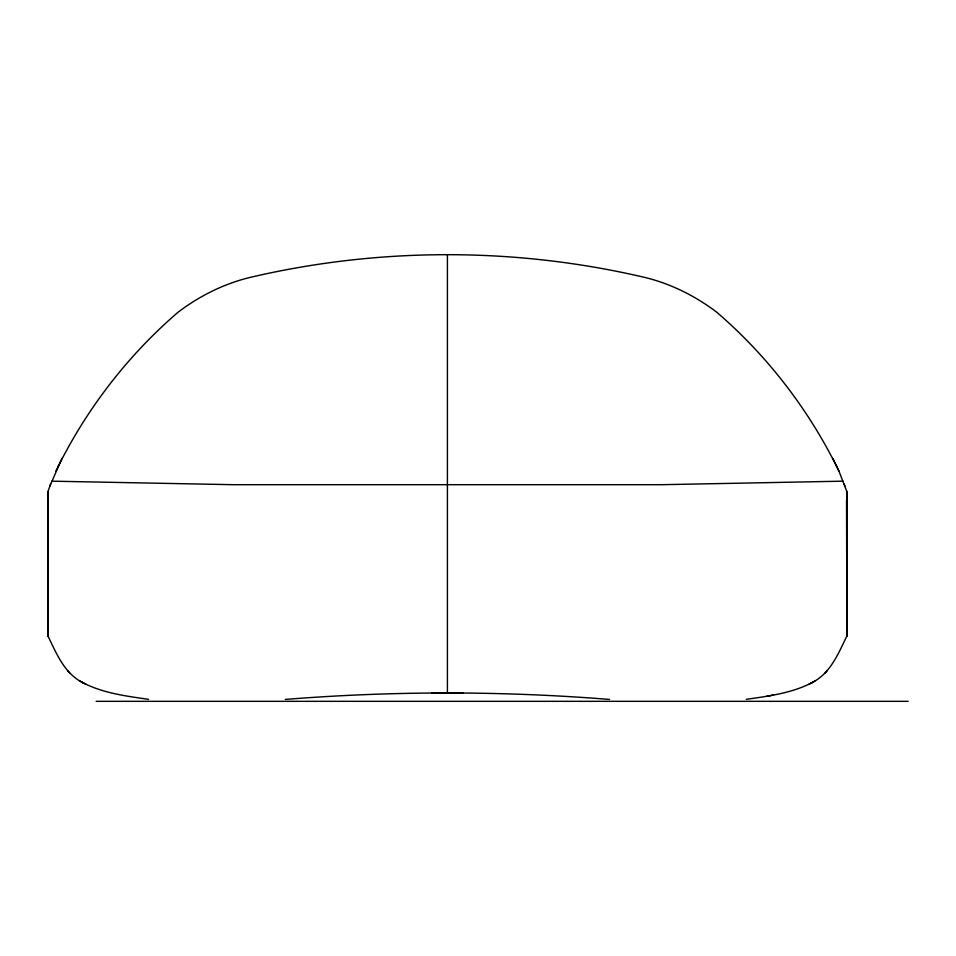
<?xml version="1.0" encoding="UTF-8"?>
<svg xmlns="http://www.w3.org/2000/svg" width="956" height="956" viewBox="0 0 956 956"><rect width="100%" height="100%" fill="white"/><g stroke="black" fill="none" stroke-linecap="round" stroke-linejoin="round"><path stroke-width="1.43" d="M47.979 491.539L47.979 636.11M47.896 515.463L48.29 500.562M49.855 486.15L61.901 458.438M846.849 636.11L847.028 492.053L838.998 471.284L832.927 458.438M50.56 484.13L47.8 492.053L47.896 635.919M55.83 471.284C85.096 410.865 127.16 355.955 178.091 312.206C200.246 295.404 225.7 282.856 252.898 276.762C380.309 247.329 514.519 247.329 641.93 276.762C669.116 282.856 694.57 295.404 716.725 312.206C767.668 355.955 809.732 410.865 838.998 471.284M58.89 464.783L58.173 466.217M746.266 699.338C769.52 695.968 793.85 692.969 814.632 681.222C831.326 671.447 838.914 652.279 847.028 635.692L846.849 491.539M825.04 673.12L827.119 670.789M814.811 681.102L808.812 684.353M811.297 683.11L812.492 682.441M836.62 466.229L835.926 464.783M766.796 696.315L773.464 695.024M285.282 699.422C393.203 690.83 501.625 690.83 609.534 699.422M843.049 481.167L661.743 484.692L233.073 484.692L51.767 481.167M431.622 692.753L463.206 692.753M96.138 701.322L908.2 701.322M148.562 699.338C125.308 695.968 100.978 692.969 80.196 681.222C63.49 671.447 55.914 652.279 47.8 635.692M86.016 684.353L80.017 681.102M82.336 682.441L83.531 683.11M67.697 670.789L69.776 673.12M844.268 484.13L844.973 486.15M846.538 500.562L846.92 635.919M447.408 254.678L447.408 692.73"/></g></svg>
